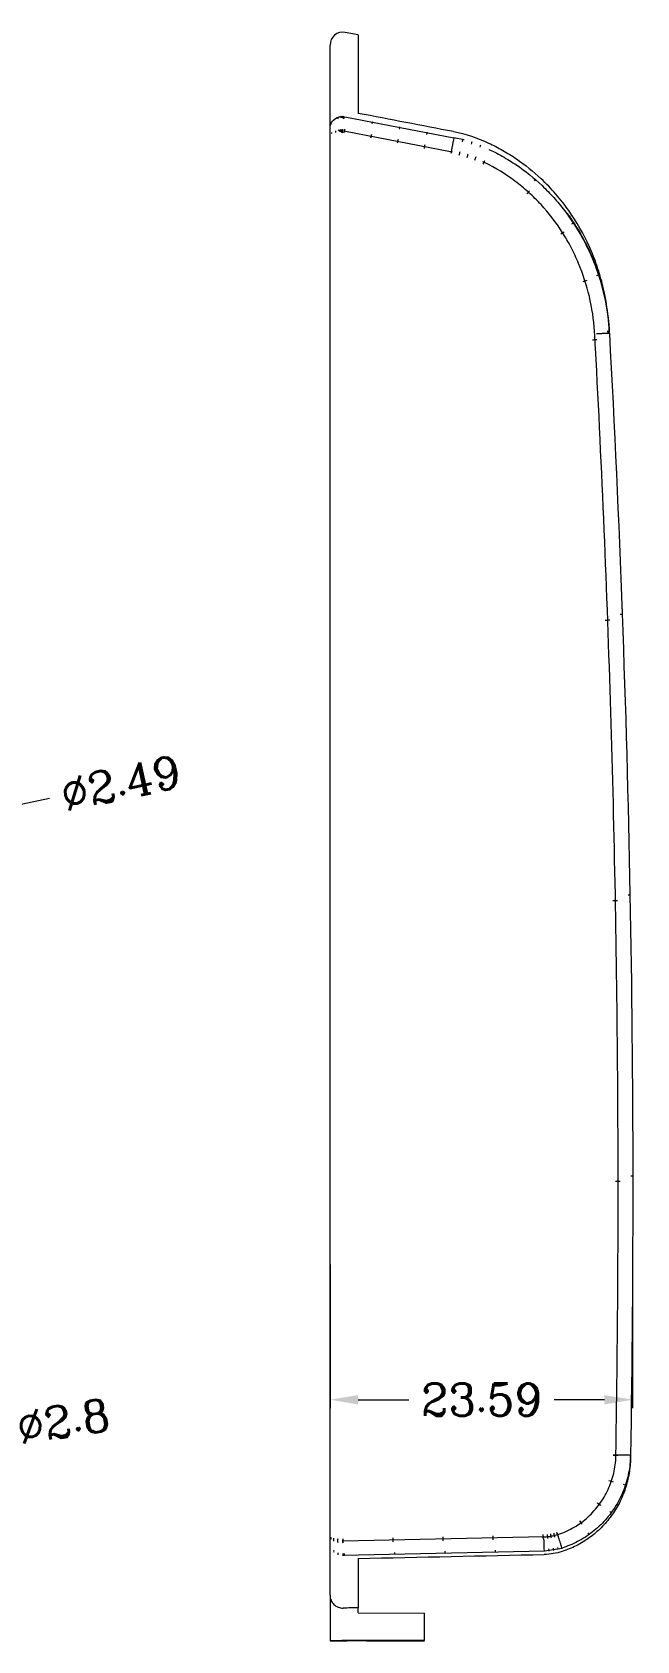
# Model space of a CAD drawing. Header units: millimetres. Extents: x -1138 to -733, y -1269 to -837.
# Drawn here: x -1010.8 to -963.6, y -1190 to -1064.6 of the extents above; entities that cross this region are included whole.
import ezdxf

# ---------------------------------------------------------------- set-up
doc = ezdxf.new("R2010")
doc.units = ezdxf.units.MM
doc.layers.get('0').update_dxf_attribs({"linetype": 'CONTINUOUS'})
doc.layers.get('Defpoints').update_dxf_attribs({"linetype": 'CONTINUOUS'})
doc.layers.add('71', color=7, linetype='CONTINUOUS', true_color=0xffffff)
doc.styles.add('ROMANC', font='romanc.shx', dxfattribs={"bigfont": 'gbcbig.shx'})
doc.dimstyles.new('YanXiu', dxfattribs={"dimtxt": 2.5, "dimasz": 2.2, "dimexe": 0.66, "dimexo": 0.66, "dimgap": 0.66, "dimtad": 0, "dimdsep": 46, "dimtxsty": 'ROMANC', "dimcen": 0, "dimclrd": 256, "dimclre": 131, "dimclrt": 42, "dimazin": 2, "dimtfac": 1, "dimtofl": 0, "dimtmove": 0, "dimatfit": 3, "dimfxl": 0, "dimlwd": 5, "dimlwe": 5, "dimarcsym": 0})

# ---------------------------------------------------------------- blocks, each defined once
blk = doc.blocks.new('*D2')
at = {"lineweight": 5}
blk.add_line((537.31, -864.09), (535.14, -864.43), dxfattribs=at)
blk.add_solid([(535.08, -864.07), (535.2, -864.79), (532.97, -864.77)])
at = {"layer": 'Defpoints', "color": 0}
for p in [(532.97, -864.77), (530.2, -865.21)]:
    blk.add_point(p, dxfattribs=at)
at = {"color": 42, "insert": (541.73, -863.39), "char_height": 2.5, "attachment_point": 5, "rotation": 8.9567, "style": 'ROMANC'}
blk.add_mtext('∅2.8', dxfattribs=at)
blk = doc.blocks.new('*D12')
at = {"color": 131, "lineweight": 5}
for p, q in [((562.54, -851.17), (562.54, -862.37)), ((586.13, -851.27), (586.13, -862.37))]:
    blk.add_line(p, q, dxfattribs=at)
at = {"lineweight": 5}
for p, q in [((564.74, -861.71), (568.68, -861.71)), ((583.93, -861.71), (580, -861.71))]:
    blk.add_line(p, q, dxfattribs=at)
for points in [[(564.74, -861.35), (564.74, -862.08), (562.54, -861.71)], [(583.93, -861.35), (583.93, -862.08), (586.13, -861.71)]]:
    blk.add_solid(points)
at = {"layer": 'Defpoints', "color": 0}
for p in [(562.54, -850.51), (586.13, -850.61), (586.13, -861.71)]:
    blk.add_point(p, dxfattribs=at)
at = {"color": 42, "insert": (574.34, -861.71), "char_height": 2.5, "attachment_point": 5, "style": 'ROMANC'}
blk.add_mtext('23.59', dxfattribs=at)
blk = doc.blocks.new('*D13')
at = {"lineweight": 5}
blk.add_line((540.67, -814.85), (525.55, -818.1), dxfattribs=at)
blk.add_solid([(525.47, -817.74), (525.62, -818.46), (523.4, -818.56)])
at = {"layer": 'Defpoints', "color": 0}
for p in [(523.4, -818.56), (520.96, -819.09)]:
    blk.add_point(p, dxfattribs=at)
at = {"color": 42, "insert": (546.2, -813.66), "char_height": 2.5, "attachment_point": 5, "rotation": 12.1441, "style": 'ROMANC'}
blk.add_mtext('∅2.49', dxfattribs=at)

msp = doc.modelspace()

# ---------------------------------------------------------------- linework, layer by layer
at = {"color": 7}
msp.add_line((-984.685, -1189.956), (-980.185, -1189.956), dxfattribs=at)
at = {"layer": '71', "color": 7, "linetype": 'Continuous', "lineweight": 0}
for p, q in [((-987.535, -1072.055), (-987.535, -1065.609)), ((-985.335, -1064.805), (-986.361, -1064.624)), ((-985.335, -1064.805), (-985.335, -1070.937)), ((-977.892, -1072.864), (-986.396, -1071.224)), ((-986.465, -1072.298), (-978.011, -1073.926)), ((-977.09, -1072.991), (-977.89, -1072.855)), ((-970.871, -1181.877), (-986.539, -1182.215)), ((-986.52, -1183.312), (-970.83, -1182.973)), ((-970.83, -1182.973), (-969.452, -1182.747)), ((-987.535, -1186.43), (-987.535, -1189.948)), ((-985.335, -1187.788), (-985.335, -1187.409)), ((-985.335, -1187.788), (-980.185, -1187.833)), ((-980.185, -1189.956), (-980.185, -1187.833))]:
    msp.add_line(p, q, dxfattribs=at)
msp.add_arc((-986.535, -1065.609), 1, 80, 180, dxfattribs=at)
for centre, major_axis, ratio, start_param, end_param in [((-987.185, -1071.837), (0.271, -0.129), 0.5616945, 3.2877687, 3.5174441), ((-987.04, -1071.648), (0.198, -0.226), 0.443898, 3.3957384, 3.8263293), ((-986.816, -1071.517), (0.104, -0.282), 0.2517978, 3.4548944, 4.0272939), ((-986.624, -1071.652), (-0.146, 0.478), 0.3029031, 5.5687475, 5.9403176), ((-986.567, -1071.64), (-0.071, 0.495), 0.2113361, 5.433191, 5.9444843), ((-986.508, -1071.636), (0.011, 0.5), 0.1014794, 5.3238771, 5.9505269), ((-984.324, -1072.051), (-0.095, -0.491), 0.0170928, 3.4691813, 4.0944934), ((-987.159, -1072.506), (0.158, -0.255), 0.8579561, 3.9508854, 4.2268057), ((-986.941, -1072.427), (0.066, -0.293), 0.5707685, 4.0892393, 4.5875895), ((-986.67, -1072.478), (-0.209, 0.454), 0.0170429, 0.9078474, 1.2852436), ((-986.611, -1072.457), (-0.118, 0.486), 0.0176329, 0.9424665, 1.4568542), ((-986.549, -1072.449), (-0.012, 0.5), 0.0175154, 0.9582879, 1.5732277), ((-986.445, -1072.462), (0.094, 0.491), 0.0166007, 0.9522586, 1.5768896), ((-984.364, -1072.862), (0.094, 0.491), 0.0166, 0.9529379, 1.5768915), ((-982.283, -1073.263), (0.095, 0.491), 0.0165993, 0.9536216, 1.5768933), ((-982.199, -1072.461), (-0.095, -0.491), 0.0170953, 3.4705724, 4.0951912), ((-980.075, -1072.87), (-0.095, -0.491), 0.0170979, 3.471973, 4.0958937), ((-977.307, -1073.424), (-0.124, -0.484), 0.0093293, 3.4686062, 4.0947843), ((-976.634, -1073.619), (-0.154, -0.476), 0.0075181, 3.4626402, 4.0923324), ((-980.202, -1073.664), (0.095, 0.491), 0.0165986, 0.9543099, 1.5768952), ((-978.109, -1074.067), (0.096, 0.491), 0.0165808, 0.9549961, 1.5769437), ((-977.485, -1074.209), (0.126, 0.484), 0.0161678, 0.9531123, 1.5779599), ((-976.872, -1074.39), (0.156, 0.475), 0.0156903, 0.9506804, 1.5789531), ((-976.27, -1074.609), (0.185, 0.464), 0.0151558, 0.9476866, 1.5799081), ((-975.975, -1073.855), (-0.183, -0.465), 0.0056685, 3.4555658, 4.0893027), ((-975.608, -1074.9), (0.216, 0.451), 0.0145119, 0.9437913, 1.5809023), ((-971.806, -1076.434), (-0.329, -0.377), 0.0000991, 2.2201654, 2.8848695), ((-972.181, -1077.204), (0.335, 0.371), 0.0110837, 0.9198198, 1.5845614), ((-969.544, -1080.349), (0.423, 0.267), 0.007051, 0.885652, 1.5869826), ((-968.95, -1079.728), (-0.419, -0.273), 0.0073012, 2.2540797, 2.9554039), ((-967.828, -1084.074), (0.477, 0.149), 0.0027895, 0.8432266, 1.58821), ((-967.073, -1083.669), (-0.476, -0.154), 0.013759, 2.2966779, 3.0419861), ((-966.272, -1087.925), (-0.499, -0.03), 0.0193257, 2.3454232, 3.1395372), ((-966.266, -1088.033), (-0.499, -0.027), 0.020701, 2.3466762, 3.1415927), ((-966.265, -1088.054), (-0.499, -0.027), 0.0218931, 2.346894, 3.1415927), ((-966.264, -1088.074), (-0.499, -0.027), 0.0230871, 2.3471104, 3.1415927), ((-966.263, -1088.094), (-0.499, -0.027), 0.0240688, 2.347327, 3.1415927), ((-967.078, -1088.583), (0.499, 0.027), 0.0014177, 4.6948329, 5.4890091), ((-966.087, -1110.43), (0.5, 0.018), 0.0009506, 4.6948895, 5.4890374), ((-965.262, -1109.971), (-0.5, -0.018), 0.0009594, 2.3474443, 3.1415927), ((-964.654, -1131.858), (-0.5, -0.009), 0.0004914, 2.3474617, 3.1415927), ((-965.487, -1132.292), (0.5, 0.009), 0.0004833, 4.6949238, 5.4890545), ((-965.278, -1154.161), (0.5, 0), 0.0000159, 4.6949373, 5.4890607), ((-964.438, -1153.753), (-0.5, 0), 0.0000241, 2.3474709, 3.1415927), ((-965.452, -1175.546), (0.5, -0.003), 0.000636, 0.794755, 1.5882536), ((-965.783, -1177.485), (0.473, -0.161), 0.0048554, 4.6956053, 5.4562197), ((-964.971, -1177.703), (-0.475, 0.155), 0.0119685, 3.204895, 3.9678432), ((-966.69, -1179.233), (0.404, -0.294), 0.009559, 4.6977603, 5.4287139), ((-968.078, -1180.634), (0.297, -0.402), 0.0135041, 4.7012942, 5.4062399), ((-965.997, -1179.717), (-0.405, 0.294), 0.010036, 3.2647929, 3.9959078), ((-987.035, -1181.864), (0.5, 0.011), 0.943029, 3.1191415, 3.1241242), ((-986.998, -1181.929), (0.328, 0.377), 0.8810153, 2.2250444, 2.4761332), ((-986.895, -1181.985), (0.172, 0.469), 0.6983357, 1.8206825, 2.2875762), ((-986.736, -1182.024), (0.077, 0.494), 0.3987568, 1.631714, 2.252264), ((-986.544, -1182.039), (0.003, 0.5), 0.0174579, 1.5699334, 2.2499681), ((-986.541, -1182.039), (0, 0.5), 0.0174516, 1.5698131, 2.2498867), ((-986.539, -1182.039), (-0.004, 0.5), 0.0174444, 1.5696928, 2.2498284), ((-986.537, -1182.039), (-0.007, 0.5), 0.0174363, 1.5695724, 2.2497935), ((-982.636, -1181.955), (0.011, -0.5), 0.0174275, 4.7110475, 5.3911346), ((-978.738, -1181.871), (0.011, -0.5), 0.0174276, 4.7110503, 5.3908943), ((-974.839, -1181.786), (0.011, -0.5), 0.0174276, 4.711053, 5.3907252), ((-970.941, -1181.702), (0.011, -0.5), 0.0174277, 4.7110557, 5.3906988), ((-970.604, -1181.685), (0.047, -0.498), 0.0172851, 4.7097953, 5.3905849), ((-970.348, -1181.652), (0.083, -0.493), 0.0170533, 4.7085566, 5.3910019), ((-970.094, -1181.6), (0.118, -0.486), 0.0167339, 4.7073413, 5.3919633), ((-969.845, -1181.53), (0.152, -0.476), 0.0163366, 4.7061749, 5.3934539), ((-967.59, -1181.307), (-0.293, 0.405), 0.0070739, 3.3128244, 4.0185835), ((-987.035, -1182.412), (0.5, 0.004), 0.5231949, 3.1346998, 3.1397494), ((-986.892, -1182.724), (0.339, 0.367), 0.3847382, 2.5109065, 2.9827417), ((-986.73, -1182.824), (0.179, 0.467), 0.2150569, 2.3183467, 2.9433845), ((-986.535, -1182.86), (0, 0.5), 0.0001248, 2.2499733, 2.9310422), ((-986.533, -1182.86), (-0.003, 0.5), 0.0044655, 2.2499609, 2.9310421), ((-986.531, -1182.86), (-0.005, 0.5), 0.0088108, 2.249925, 2.9310419), ((-986.528, -1182.86), (-0.008, 0.5), 0.0131604, 2.2498657, 2.9310417), ((-986.448, -1182.858), (-0.011, 0.5), 0.0175146, 2.2497784, 2.9310323), ((-982.52, -1182.774), (-0.011, 0.5), 0.0175304, 2.249536, 2.9305755), ((-978.593, -1182.689), (-0.011, 0.5), 0.0175129, 2.249295, 2.9301186), ((-974.666, -1182.604), (-0.011, 0.5), 0.0174618, 2.2491286, 2.9296621), ((-970.518, -1182.503), (-0.046, 0.498), 0.0106215, 2.2490069, 2.9302573), ((-970.2, -1182.462), (-0.082, 0.493), 0.0075793, 2.2494371, 2.9323527), ((-969.885, -1182.398), (-0.117, 0.486), 0.0045199, 2.250421, 2.9355021)]:
    msp.add_ellipse(centre, major_axis=major_axis, ratio=ratio, start_param=start_param, end_param=end_param, dxfattribs=at)
for points, knots in [([(-987.535, -1072.055), (-987.535, -1071.869), (-987.466, -1071.686), (-987.212, -1071.387), (-987.026, -1071.273), (-986.818, -1071.219)], [0, 0, 0, 0, 0.5, 0.5, 1, 1, 1, 1]), ([(-986.552, -1071.295), (-986.603, -1071.277), (-986.649, -1071.258), (-986.739, -1071.23), (-986.78, -1071.221), (-986.818, -1071.219)], [0, 0, 0, 0, 0.5, 0.5, 1, 1, 1, 1]), ([(-986.693, -1071.244), (-986.653, -1071.233), (-986.612, -1071.225), (-986.512, -1071.215), (-986.453, -1071.216), (-986.396, -1071.224)], [0, 0, 0, 0, 0.42641, 0.42641, 1, 1, 1, 1]), ([(-987.535, -1072.606), (-987.535, -1072.464), (-987.535, -1072.322), (-987.535, -1072.139), (-987.535, -1072.097), (-987.535, -1072.055)], [0, 0, 0, 0, 0.772831, 0.772831, 1, 1, 1, 1]), ([(-987.535, -1181.863), (-987.535, -1163.653), (-987.535, -1145.444), (-987.535, -1109.025), (-987.535, -1090.815), (-987.535, -1072.606)], [0, 0, 0, 0, 0.5, 0.5, 1, 1, 1, 1]), ([(-986.665, -1072.388), (-986.713, -1072.368), (-986.758, -1072.342), (-986.84, -1072.291), (-986.879, -1072.265), (-986.913, -1072.243)], [0, 0, 0, 0, 0.5, 0.5, 1, 1, 1, 1]), ([(-975.178, -1073.247), (-974.803, -1073.422), (-974.433, -1073.613), (-973.707, -1074.027), (-973.352, -1074.249), (-972.323, -1074.95), (-971.68, -1075.468), (-971.078, -1076.034)], [0, 0, 0, 0, 0.25, 0.25, 0.5, 0.5, 1, 1, 1, 1]), ([(-975.158, -1073.742), (-974.998, -1073.816), (-974.839, -1073.894), (-974.488, -1074.072), (-974.296, -1074.174), (-973.731, -1074.492), (-973.365, -1074.718), (-972.298, -1075.44), (-971.628, -1075.977), (-970.686, -1076.868), (-970.381, -1077.18), (-969.802, -1077.823), (-969.527, -1078.155), (-968.742, -1079.178), (-968.274, -1079.898), (-967.652, -1081.035), (-967.458, -1081.425), (-967.102, -1082.214), (-966.94, -1082.614), (-966.499, -1083.825), (-966.267, -1084.651), (-965.928, -1086.311), (-965.818, -1087.147), (-965.768, -1087.986)], [0, 0, 0, 0, 0.0293536, 0.0293536, 0.065481, 0.065481, 0.1377359, 0.1377359, 0.2822457, 0.2822457, 0.3545006, 0.3545006, 0.4267555, 0.4267555, 0.5712654, 0.5712654, 0.6435203, 0.6435203, 0.7157752, 0.7157752, 0.860285, 0.860285, 1, 1, 1, 1]), ([(-966.901, -1088.136), (-966.905, -1088.066), (-966.909, -1087.996), (-966.975, -1087.012), (-967.113, -1086.099), (-967.53, -1084.327), (-967.809, -1083.465), (-968.337, -1082.208), (-968.531, -1081.795), (-968.957, -1080.981), (-969.186, -1080.584), (-969.921, -1079.435), (-970.473, -1078.717), (-971.397, -1077.717), (-971.721, -1077.396), (-972.402, -1076.781), (-972.757, -1076.489), (-973.852, -1075.671), (-974.626, -1075.199), (-975.504, -1074.772), (-975.563, -1074.744), (-975.621, -1074.716)], [0, 0, 0, 0, 0.0123887, 0.0123887, 0.1750594, 0.1750594, 0.33773, 0.33773, 0.4190654, 0.4190654, 0.5004007, 0.5004007, 0.6630714, 0.6630714, 0.7444067, 0.7444067, 0.825742, 0.825742, 0.9884127, 0.9884127, 1, 1, 1, 1]), ([(-965.787, -1087.636), (-965.847, -1086.54), (-966.006, -1085.466), (-966.388, -1083.887), (-966.539, -1083.366), (-966.892, -1082.336), (-967.095, -1081.824), (-967.769, -1080.331), (-968.306, -1079.391), (-969.244, -1078.065), (-969.58, -1077.637), (-970.296, -1076.811), (-970.678, -1076.414), (-971.078, -1076.037)], [0, 0, 0, 0, 0.25, 0.25, 0.375, 0.375, 0.5, 0.5, 0.75, 0.75, 0.875, 0.875, 1, 1, 1, 1]), ([(-969.04, -1078.735), (-968.849, -1078.995), (-968.666, -1079.262), (-968.081, -1080.167), (-967.717, -1080.823), (-967.078, -1082.179), (-966.802, -1082.883), (-966.119, -1085.019), (-965.85, -1086.482), (-965.768, -1087.985)], [0, 0, 0, 0, 0.0971673, 0.0971673, 0.3228755, 0.3228755, 0.5485837, 0.5485837, 1, 1, 1, 1]), ([(-965.25, -1175.506), (-965.244, -1175.14), (-965.238, -1174.775), (-965.157, -1169.676), (-965.013, -1155.474), (-965.116, -1141.27), (-965.474, -1122.336), (-965.763, -1112.871), (-966.361, -1098.681), (-966.588, -1093.952), (-966.862, -1088.862), (-966.881, -1088.499), (-966.901, -1088.136)], [0, 0, 0, 0, 0.0125356, 0.0125356, 0.1750334, 0.5000292, 0.5000292, 0.8250249, 0.8250249, 0.9875227, 0.9875227, 1, 1, 1, 1]), ([(-969.794, -1181.698), (-969.766, -1181.689), (-969.739, -1181.681), (-969.29, -1181.536), (-968.888, -1181.355), (-968.311, -1181.015), (-968.122, -1180.89), (-967.763, -1180.623), (-967.592, -1180.482), (-967.101, -1180.032), (-966.803, -1179.698), (-966.273, -1178.974), (-966.048, -1178.591), (-965.673, -1177.784), (-965.523, -1177.356), (-965.318, -1176.49), (-965.261, -1176.05), (-965.251, -1175.571), (-965.251, -1175.538), (-965.25, -1175.506)], [0, 0, 0, 0, 0.0105696, 0.0105696, 0.173494, 0.173494, 0.2549561, 0.2549561, 0.3364183, 0.3364183, 0.4993427, 0.4993427, 0.662267, 0.662267, 0.8251914, 0.8251914, 0.9881157, 0.9881157, 1, 1, 1, 1]), ([(-964.112, -1175.553), (-964.121, -1176.006), (-964.17, -1176.452), (-964.344, -1177.339), (-964.472, -1177.783), (-964.806, -1178.646), (-965.01, -1179.056), (-965.367, -1179.642), (-965.495, -1179.832), (-965.769, -1180.202), (-965.915, -1180.383), (-966.376, -1180.9), (-966.71, -1181.213), (-967.251, -1181.635), (-967.438, -1181.768), (-967.827, -1182.017), (-968.028, -1182.134), (-968.436, -1182.347), (-968.644, -1182.444), (-969.051, -1182.611), (-969.25, -1182.684), (-969.452, -1182.748)], [0, 0, 0, 0, 0.1408897, 0.1408897, 0.2849795, 0.2849795, 0.4290694, 0.4290694, 0.5011144, 0.5011144, 0.5731593, 0.5731593, 0.7172492, 0.7172492, 0.7892941, 0.7892941, 0.8613391, 0.8613391, 0.933384, 0.933384, 1, 1, 1, 1]), ([(-964.115, -1175.753), (-964.122, -1176.153), (-964.159, -1176.55), (-964.293, -1177.338), (-964.391, -1177.733), (-964.645, -1178.495), (-964.8, -1178.863), (-965.164, -1179.573), (-965.375, -1179.917), (-965.851, -1180.57), (-966.115, -1180.879), (-966.683, -1181.447), (-966.987, -1181.706), (-967.634, -1182.175), (-967.978, -1182.386), (-968.698, -1182.75), (-969.068, -1182.901), (-969.45, -1183.022)], [0, 0, 0, 0, 0.125, 0.125, 0.25, 0.25, 0.375, 0.375, 0.5, 0.5, 0.625, 0.625, 0.75, 0.75, 0.875, 0.875, 1, 1, 1, 1]), ([(-964.112, -1175.563), (-964.112, -1175.555), (-964.112, -1175.55), (-964.112, -1175.543), (-964.113, -1175.542), (-964.115, -1175.537), (-964.117, -1175.535), (-964.126, -1175.531), (-964.136, -1175.529), (-964.175, -1175.524), (-964.212, -1175.522), (-964.261, -1175.52)], [0, 0, 0, 0, 0.0625, 0.0625, 0.125, 0.125, 0.25, 0.25, 0.5, 0.5, 1, 1, 1, 1]), ([(-964.115, -1175.753), (-964.115, -1175.732), (-964.114, -1175.712), (-964.113, -1175.65), (-964.112, -1175.609), (-964.112, -1175.568)], [0, 0, 0, 0, 0.3366303, 0.3366303, 1, 1, 1, 1]), ([(-987.535, -1182.408), (-987.535, -1182.325), (-987.535, -1182.241), (-987.535, -1182.059), (-987.535, -1181.961), (-987.535, -1181.863)], [0, 0, 0, 0, 0.4600511, 0.4600511, 1, 1, 1, 1]), ([(-970.871, -1181.877), (-970.806, -1181.875), (-970.741, -1181.872), (-970.559, -1181.859), (-970.441, -1181.845), (-970.207, -1181.806), (-970.091, -1181.781), (-969.915, -1181.735), (-969.854, -1181.717), (-969.794, -1181.698)], [0, 0, 0, 0, 0.1771408, 0.1771408, 0.5015223, 0.5015223, 0.8259038, 0.8259038, 1, 1, 1, 1]), ([(-987.535, -1186.43), (-987.535, -1186.374), (-987.535, -1186.248), (-987.535, -1185.856), (-987.535, -1185.59), (-987.535, -1184.583), (-987.535, -1183.634), (-987.535, -1182.408)], [0, 0, 0, 0, 0.25, 0.25, 0.5, 0.5, 1, 1, 1, 1]), ([(-985.335, -1183.564), (-985.335, -1184.738), (-985.335, -1185.644), (-985.335, -1186.925), (-985.335, -1187.301), (-985.335, -1187.409)], [0, 0, 0, 0, 0.5, 0.5, 1, 1, 1, 1]), ([(-987.535, -1186.43), (-987.535, -1186.563), (-987.508, -1186.695), (-987.406, -1186.939), (-987.33, -1187.051), (-987.142, -1187.236), (-987.028, -1187.31), (-986.783, -1187.408), (-986.65, -1187.432), (-986.517, -1187.43)], [0, 0, 0, 0, 0.25, 0.25, 0.5, 0.5, 0.75, 0.75, 1, 1, 1, 1]), ([(-987.535, -1189.948), (-987.404, -1189.947), (-987.273, -1189.946), (-986.798, -1189.942), (-986.453, -1189.939), (-985.634, -1189.932), (-985.16, -1189.928), (-984.685, -1189.924)], [0, 0, 0, 0, 0.1378048, 0.1378048, 0.5003609, 0.5003609, 1, 1, 1, 1]), ([(-987.535, -1189.948), (-987.535, -1189.949), (-987.535, -1189.949), (-987.535, -1189.949), (-987.535, -1189.95), (-987.535, -1189.971), (-987.535, -1189.981), (-987.535, -1189.981)], [0, 0, 0, 0, 0.006932, 0.006932, 0.0340754, 0.0340754, 1, 1, 1, 1]), ([(-984.685, -1189.956), (-984.685, -1189.956), (-984.685, -1189.946), (-984.685, -1189.925), (-984.685, -1189.925), (-984.685, -1189.924)], [0, 0, 0, 0, 0.9725075, 0.9725075, 1, 1, 1, 1])]:
    msp.add_open_spline(points, degree=3, knots=knots, dxfattribs=at)
for points, degree in [([(-986.439, -1071.351), (-986.474, -1071.328), (-986.512, -1071.309), (-986.552, -1071.295)], 3), ([(-977.91, -1072.36), (-980.385, -1071.885), (-982.86, -1071.411), (-985.335, -1070.937)], 3), ([(-986.552, -1072.45), (-986.588, -1072.426), (-986.626, -1072.405), (-986.665, -1072.388)], 3), ([(-977.911, -1072.993), (-978.073, -1073.78)], 1), ([(-977.881, -1072.812), (-977.888, -1072.845), (-977.901, -1072.909), (-977.918, -1072.992)], 3), ([(-977.91, -1072.36), (-976.962, -1072.542), (-976.052, -1072.838), (-975.178, -1073.247)], 3), ([(-978.011, -1073.926), (-978.036, -1073.921), (-978.061, -1073.916), (-978.086, -1073.911)], 3), ([(-971.078, -1076.037), (-971.078, -1076.036), (-971.078, -1076.035), (-971.078, -1076.034)], 3), ([(-965.912, -1088.08), (-966.752, -1088.127)], 1), ([(-965.763, -1088.072), (-965.763, -1088.072), (-965.818, -1088.075), (-965.912, -1088.08)], 3), ([(-965.768, -1087.985), (-965.774, -1087.867), (-965.781, -1087.751), (-965.787, -1087.636)], 3), ([(-965.768, -1087.985), (-965.766, -1088.014), (-965.765, -1088.043), (-965.763, -1088.072)], 3), ([(-965.763, -1088.072), (-964.17, -1117.205), (-963.619, -1146.395), (-964.112, -1175.568)], 3), ([(-965.101, -1175.505), (-965.195, -1175.505), (-965.328, -1175.506), (-965.46, -1175.506)], 3), ([(-964.261, -1175.52), (-965.101, -1175.505)], 1), ([(-964.112, -1175.568), (-964.112, -1175.566), (-964.112, -1175.565), (-964.112, -1175.563)], 3), ([(-970.833, -1182.835), (-970.862, -1182.014)], 1), ([(-969.75, -1181.83), (-969.778, -1181.745), (-969.814, -1181.637), (-969.849, -1181.527)], 3), ([(-969.489, -1182.614), (-969.75, -1181.83)], 1), ([(-985.335, -1183.564), (-980.501, -1183.46), (-975.667, -1183.356), (-970.833, -1183.252)], 3), ([(-970.829, -1183.01), (-970.83, -1182.986), (-970.831, -1182.923), (-970.833, -1182.835)], 3), ([(-969.45, -1183.022), (-969.9, -1183.165), (-970.361, -1183.242), (-970.833, -1183.252)], 3), ([(-969.44, -1182.782), (-969.448, -1182.76), (-969.467, -1182.7), (-969.494, -1182.615)], 3), ([(-985.335, -1187.409), (-985.729, -1187.416), (-986.123, -1187.423), (-986.517, -1187.43)], 3), ([(-987.535, -1189.981), (-984.685, -1189.956)], 1)]:
    msp.add_open_spline(points, degree=degree, dxfattribs=at)

# ---------------------------------------------------------------- dimensions: what is measured, and where the dimension line sits
dim = msp.add_diameter_dim_2p(p1=(-1029.112, -1128.564), p2=(-1026.68, -1128.041), dimstyle='YanXiu')
dim.commit()
dim.dimension.update_dxf_attribs({"geometry": '*D13', "text_midpoint": (-1003.872, -1123.133), "dimtype": 131, "insert": (-1550.077, -309.478)})
dim = msp.add_linear_dim(base=(-963.948, -1171.193), p1=(-987.535, -1159.984), p2=(-963.948, -1160.084), dimstyle='YanXiu')
dim.commit()
dim.dimension.update_dxf_attribs({"geometry": '*D12', "text_midpoint": (-975.742, -1171.193), "insert": (-1550.077, -309.478)})
dim = msp.add_diameter_dim_2p(p1=(-1019.877, -1174.686), p2=(-1017.112, -1174.25), dimstyle='YanXiu')
dim.commit()
dim.dimension.update_dxf_attribs({"geometry": '*D2', "text_midpoint": (-1008.35, -1172.869), "insert": (-1550.077, -309.478)})

doc.saveas('drawing.dxf')
